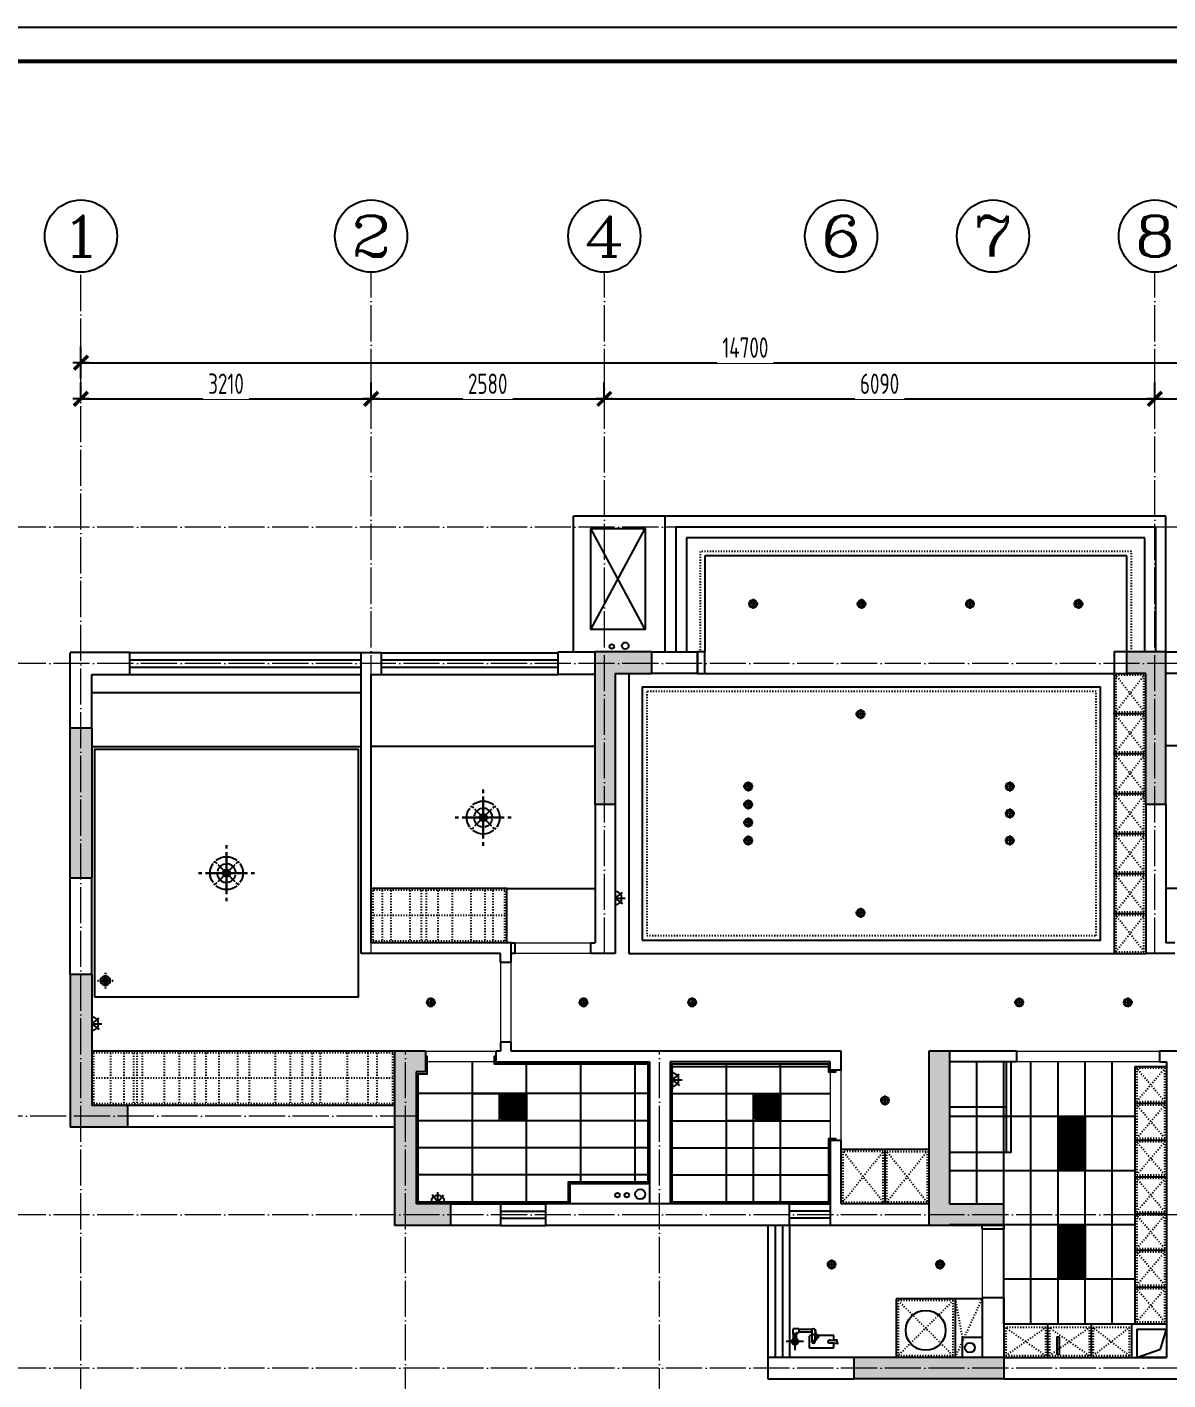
# Model space of a CAD drawing. Header units: inches. Extents: x 72 to 31856, y -22884 to -408.
# Drawn here: x 7071 to 19692, y -15382 to -408 of the extents above; entities that cross this region are included whole.
import ezdxf
from ezdxf.enums import TextEntityAlignment as Align

# ---------------------------------------------------------------- set-up
doc = ezdxf.new("R2010")
doc.units = ezdxf.units.IN
doc.header["$MEASUREMENT"] = 0
doc.linetypes.add('ACAD_ISO03W100', pattern=[30, 12, -18])
doc.linetypes.add('DOTE', pattern=[2.42, 2, -0.2, 0.02, -0.2])
for name, color, linetype in [('15开关布置图-YJ', 2, 'Continuous'), ('AXIS', 1, 'Continuous'), ('AXIS_TEXT', 7, 'Continuous'), ('A图框', 7, 'Continuous'), ('D-ARCHI', 250, 'Continuous'), ('EVH 立面填充', 8, 'Continuous'), ('IBS-003-建筑窗框', 3, 'Continuous'), ('IBS-182-原建筑非承重墙', 150, 'Continuous'), ('IBS-200-原建筑承重墙柱', 200, 'Continuous'), ('IBS-63-原建筑窗', 63, 'Continuous'), ('IDS-030-造型完成面(看线)', 30, 'Continuous'), ('IDS-040-固定高家具', 40, 'Continuous'), ('IFF-31-卫浴洁具', 31, 'Continuous'), ('IFF-51-活动家具', 51, 'Continuous'), ('IRC-2-天花灯具', 2, 'Continuous'), ('IRC-30-天花轮廓线', 30, 'Continuous'), ('外标注', 50, 'Continuous')]:
    doc.layers.add(name, color=color, linetype=linetype)
doc.layers.add('门', color=65, linetype='Continuous', lineweight=13)
doc.styles.add('_TCH_AXIS', font='COMPLEX', dxfattribs={"bigfont": 'GBCBIG'})
doc.styles.add('COMPLEX', font='COMPLEX')
doc.styles.add('HBA-DIMT', font='ARCHS.SHX', dxfattribs={"width": 0.8})
doc.dimstyles.new('HBA_40', dxfattribs={"dimscale": 50, "dimtxt": 2.5, "dimasz": 0.1, "dimexe": 2, "dimexo": 2.5, "dimgap": 0.6, "dimtad": 1, "dimdec": 0, "dimrnd": 5, "dimzin": 0, "dimtxsty": 'HBA-DIMT', "dimblk": 'HBA_DIMENSION_TICK', "dimblk1": 'HBA_DIMENSION_TICK', "dimblk2": 'HBA_DIMENSION_TICK', "dimcen": 0.125, "dimclrd": 44, "dimclre": 44, "dimclrt": 2, "dimadec": 0, "dimazin": 0, "dimtfac": 1, "dimtdec": 0, "dimtix": 1, "dimtmove": 1, "dimatfit": 3, "dimldrblk": 'HBA_Leader_Dot', "dimfxl": 0, "dimtvp": 1, "dimtfill": 1, "dimtolj": 1, "dimtzin": 0, "dimarcsym": 0})

# ---------------------------------------------------------------- blocks, each defined once
blk = doc.blocks.new('11')
at = {"layer": 'IBS-182-原建筑非承重墙'}
for p, q in [((140567, -1131), (140516, -1131)), ((140535, -1131), (140528, -1131)), ((140528, -1166), (140567, -1166)), ((140528, -1166), (140567, -1166)), ((140567, -1131), (140535, -1131)), ((140567, -1131), (140535, -1131)), ((140567, -1166), (140535, -1166)), ((140841, -1081), (140567, -1080)), ((140567, -1080), (140567, -1131)), ((140576, -1080), (140567, -1080)), ((140567, -1080), (140567, -1131)), ((140567, -1101), (140567, -1131)), ((140567, -1131), (140615, -1132)), ((140567, -1166), (140567, -1196)), ((140615, -1166), (140567, -1166)), ((140567, -1166), (140567, -1217)), ((140567, -1166), (140567, -1196)), ((140820, -1081), (140588, -1080)), ((140820, -1081), (140588, -1080)), ((140788, -1145), (140728, -1204)), ((140775, -1157), (140728, -1204)), ((140797, -1154), (140737, -1214)), ((140737, -1214), (140775, -1175)), ((140737, -1214), (140775, -1175)), ((140775, -1157), (140788, -1145)), ((140775, -1149), (140775, -1157)), ((140775, -1149), (140775, -1157)), ((140775, -1149), (140775, -1157)), ((140775, -1217), (140775, -1175)), ((140775, -1175), (140775, -1227)), ((140775, -1175), (140775, -1217)), ((140809, -1218), (140810, -1149)), ((140809, -1227), (140810, -1149)), ((140810, -1145), (140810, -1149)), ((140810, -1149), (140810, -1145)), ((140841, -1081), (140820, -1081)), ((140840, -1209), (140841, -1081)), ((140840, -1101), (140841, -1081)), ((140840, -1197), (140840, -1101)), ((140840, -1209), (140840, -1101)), ((140901, -1150), (141093, -1150)), ((140980, -1150), (140980, -1228)), ((140980, -1180), (140980, -1248)), ((140980, -1180), (140980, -1228)), ((140997, -1245), (140997, -1054)), ((141014, -1150), (141014, -1228)), ((141014, -1228), (141014, -1180)), ((141014, -1228), (141014, -1180)), ((140567, -1208), (140567, -1217)), ((140567, -1217), (140770, -1217)), ((140567, -1217), (140587, -1217)), ((140587, -1217), (140775, -1217)), ((140587, -1217), (140740, -1217)), ((140737, -1214), (140728, -1204)), ((140728, -1204), (140737, -1214)), ((140750, -1227), (140737, -1214)), ((140740, -1217), (140750, -1227)), ((140775, -1227), (140750, -1227)), ((140750, -1227), (140770, -1227)), ((140770, -1217), (140770, -1288)), ((140812, -1227), (140770, -1227)), ((140770, -1269), (140770, -1227)), ((140770, -1227), (140770, -1269)), ((140770, -1269), (140770, -1288)), ((140775, -1217), (140775, -1227)), ((140775, -1217), (140775, -1227)), ((140775, -1227), (140809, -1227)), ((140955, -1286), (140803, -1286)), ((140803, -1286), (140812, -1286)), ((140803, -1286), (140812, -1286)), ((140809, -1218), (140820, -1218)), ((140809, -1218), (140809, -1227)), ((140812, -1252), (140812, -1221)), ((140812, -1252), (140812, -1221)), ((140812, -1252), (140812, -1227)), ((140812, -1252), (140812, -1269)), ((140812, -1252), (140955, -1252)), ((140812, -1286), (140812, -1252)), ((140812, -1286), (140812, -1252)), ((140955, -1252), (140953, -1252)), ((140955, -1252), (140953, -1252)), ((140962, -1248), (140955, -1248)), ((140955, -1290), (140955, -1248)), ((140955, -1251), (140955, -1252)), ((140955, -1251), (140955, -1252)), ((140955, -1290), (140982, -1290)), ((140975, -1234), (140975, -1228)), ((140975, -1228), (140980, -1228)), ((140975, -1248), (140975, -1228)), ((140975, -1228), (141018, -1228)), ((140980, -1228), (140975, -1228)), ((140975, -1228), (140975, -1234)), ((140975, -1234), (140975, -1248)), ((140980, -1248), (140975, -1248)), ((140975, -1248), (140980, -1248)), ((140980, -1228), (141014, -1228)), ((140980, -1248), (140980, -1228)), ((140980, -1228), (141018, -1228)), ((140982, -1290), (141018, -1290)), ((141014, -1228), (141018, -1228)), ((141018, -1228), (141014, -1228)), ((141018, -1228), (141014, -1228)), ((141018, -1235), (141018, -1228)), ((141018, -1235), (141018, -1228)), ((141018, -1228), (141018, -1235)), ((141018, -1235), (141018, -1228)), ((141018, -1228), (141018, -1235)), ((141018, -1235), (141018, -1290))]:
    blk.add_line(p, q, dxfattribs=at)
blk.add_circle((140997, -1150), 34.9, dxfattribs=at)
for start, end in [(0, 180), (0, 180), (180, 240.5217), (180, 240.5217), (299.176, 0), (299.176, 0)]:
    blk.add_arc((140997, -1150), 34.9, start, end, dxfattribs=at)
for centre, major_axis, start_param, end_param in [((140553, -1149), (-17.5, -17.5), -1.141223, -0.024085), ((140540, -1140), (-6.72, -6.72), 4.378011, 6.612288), ((140531, -1157), (-6.72, -6.72), 1.236418, 3.470695), ((140588, -1101), (-14.5, 14.5), 5.495149, 7.065946), ((140587, -1196), (-14.5, 14.5), 0.78276, 2.353557), ((140615, -1149), (-12.1, -12.1), 0.78276, 3.924353), ((140793, -1149), (-12.1, 12.1), 3.924353, 7.065946), ((140793, -1149), (-4.6, -4.6), 1.568158, 4.709751), ((140820, -1101), (-14.5, -14.5), 2.353557, 3.924353), ((140820, -1197), (-14.5, -14.5), 0.78276, 2.353557), ((140997, -1150), (-12.1, 12.1), 4.709751, 10.992936), ((140791, -1269), (-15, 15), 0.78276, 2.986227), ((140791, -1269), (-15, 15), 2.986227, 3.924353), ((140962, -1234), (-9.66, 9.66), 2.353557, 3.924353)]:
    blk.add_ellipse(centre, major_axis=major_axis, ratio=1, start_param=start_param, end_param=end_param, dxfattribs=at)
at = {"layer": 'IBS-182-原建筑非承重墙', "extrusion": (0, 0, -1)}
for start_param, end_param in [(5.500425, 7.071221), (5.500425, 7.071221), (3.929629, 5.500425), (3.929629, 5.500425), (7.071221, 8.642018), (7.071221, 8.642018), (2.358832, 3.929629), (2.358832, 3.929629)]:
    blk.add_ellipse((140997, -1150), major_axis=(-12.1, 12.1), ratio=1, start_param=start_param, end_param=end_param, dxfattribs=at)
blk = doc.blocks.new('HBA_DIMENSION_TICK')
at = {"color": 0, "linetype": 'ByBlock'}
for p, q in [((-10, 0), (0, 0)), ((0, 0), (10, 0))]:
    blk.add_line(p, q, dxfattribs=at)
at = {"color": 50, "linetype": 'ByBlock'}
blk.add_solid([(-10, -7), (-7, -10), (7, 10), (10, 7)], dxfattribs=at)
blk = doc.blocks.new('*D571')
at = {"layer": 'Defpoints', "color": 0, "transparency": 16777216}
for p in [(10877, -4523), (7667, -4747), (10877, -4747)]:
    blk.add_point(p, dxfattribs=at)
at = {"layer": '外标注', "color": 44, "lineweight": -2, "transparency": 16777216}
for p, q in [((7667, -4523), (7667, -4343)), ((10877, -4523), (10877, -4343)), ((7676, -4523), (10868, -4523))]:
    blk.add_line(p, q, dxfattribs=at)
at = {"layer": '外标注', "color": 44, "lineweight": -2, "transparency": 16777216, "xscale": 9, "yscale": 9, "zscale": 9, "rotation": 180}
blk.add_blockref('HBA_DIMENSION_TICK', (7667, -4523), dxfattribs=at)
at = {"layer": '外标注', "color": 44, "lineweight": -2, "transparency": 16777216, "xscale": 9, "yscale": 9, "zscale": 9}
blk.add_blockref('HBA_DIMENSION_TICK', (10877, -4523), dxfattribs=at)
at = {"layer": '外标注', "color": 2, "transparency": 16777216, "insert": (9272, -4356), "char_height": 225, "attachment_point": 5, "style": 'HBA-DIMT', "bg_fill": 3, "box_fill_scale": 1.25, "bg_fill_color": 256, "bg_fill_true_color": 13158600, "bg_fill_transparency": 0}
blk.add_mtext('\\A1;3210', dxfattribs=at)
blk = doc.blocks.new('HBA_Leader_Dot')
at = {"color": 0, "linetype": 'ByBlock'}
blk.add_line((-5, 0), (-10, 0), dxfattribs=at)
at = {"color": 0, "linetype": 'ByBlock', "const_width": 5}
blk.add_lwpolyline([(-2.5, 0, 1), (2.5, 0, 1)], format="xyb", close=True, dxfattribs=at)
blk = doc.blocks.new('*D572')
at = {"layer": 'Defpoints', "color": 0, "transparency": 16777216}
for p in [(13457, -4523), (10877, -4747), (13457, -4747)]:
    blk.add_point(p, dxfattribs=at)
at = {"layer": '外标注', "color": 44, "lineweight": -2, "transparency": 16777216}
for p, q in [((10877, -4523), (10877, -4343)), ((13457, -4523), (13457, -4343)), ((10886, -4523), (13448, -4523))]:
    blk.add_line(p, q, dxfattribs=at)
at = {"layer": '外标注', "color": 44, "lineweight": -2, "transparency": 16777216, "xscale": 9, "yscale": 9, "zscale": 9, "rotation": 180}
blk.add_blockref('HBA_DIMENSION_TICK', (10877, -4523), dxfattribs=at)
at = {"layer": '外标注', "color": 44, "lineweight": -2, "transparency": 16777216, "xscale": 9, "yscale": 9, "zscale": 9}
blk.add_blockref('HBA_DIMENSION_TICK', (13457, -4523), dxfattribs=at)
at = {"layer": '外标注', "color": 2, "transparency": 16777216, "insert": (12167, -4356), "char_height": 225, "attachment_point": 5, "style": 'HBA-DIMT', "bg_fill": 3, "box_fill_scale": 1.25, "bg_fill_color": 256, "bg_fill_true_color": 13158600, "bg_fill_transparency": 0}
blk.add_mtext('\\A1;2580', dxfattribs=at)
blk = doc.blocks.new('*D573')
at = {"layer": 'Defpoints', "color": 0, "transparency": 16777216}
for p in [(19547, -4523), (13457, -4747), (19547, -4747)]:
    blk.add_point(p, dxfattribs=at)
at = {"layer": '外标注', "color": 44, "lineweight": -2, "transparency": 16777216}
for p, q in [((13457, -4523), (13457, -4343)), ((19547, -4523), (19547, -4343)), ((13466, -4523), (19538, -4523))]:
    blk.add_line(p, q, dxfattribs=at)
at = {"layer": '外标注', "color": 44, "lineweight": -2, "transparency": 16777216, "xscale": 9, "yscale": 9, "zscale": 9, "rotation": 180}
blk.add_blockref('HBA_DIMENSION_TICK', (13457, -4523), dxfattribs=at)
at = {"layer": '外标注', "color": 44, "lineweight": -2, "transparency": 16777216, "xscale": 9, "yscale": 9, "zscale": 9}
blk.add_blockref('HBA_DIMENSION_TICK', (19547, -4523), dxfattribs=at)
at = {"layer": '外标注', "color": 2, "transparency": 16777216, "insert": (16502, -4356), "char_height": 225, "attachment_point": 5, "style": 'HBA-DIMT', "bg_fill": 3, "box_fill_scale": 1.25, "bg_fill_color": 256, "bg_fill_true_color": 13158600, "bg_fill_transparency": 0}
blk.add_mtext('\\A1;6090', dxfattribs=at)
blk = doc.blocks.new('*D574')
at = {"layer": 'Defpoints', "color": 0, "transparency": 16777216}
for p in [(22367, -4523), (19547, -4747), (22367, -4747)]:
    blk.add_point(p, dxfattribs=at)
at = {"layer": '外标注', "color": 44, "lineweight": -2, "transparency": 16777216}
for p, q in [((19547, -4523), (19547, -4343)), ((22367, -4523), (22367, -4343)), ((19556, -4523), (22358, -4523))]:
    blk.add_line(p, q, dxfattribs=at)
at = {"layer": '外标注', "color": 44, "lineweight": -2, "transparency": 16777216, "xscale": 9, "yscale": 9, "zscale": 9, "rotation": 180}
blk.add_blockref('HBA_DIMENSION_TICK', (19547, -4523), dxfattribs=at)
at = {"layer": '外标注', "color": 44, "lineweight": -2, "transparency": 16777216, "xscale": 9, "yscale": 9, "zscale": 9}
blk.add_blockref('HBA_DIMENSION_TICK', (22367, -4523), dxfattribs=at)
at = {"layer": '外标注', "color": 2, "transparency": 16777216, "insert": (20957, -4356), "char_height": 225, "attachment_point": 5, "style": 'HBA-DIMT', "bg_fill": 3, "box_fill_scale": 1.25, "bg_fill_color": 256, "bg_fill_true_color": 13158600, "bg_fill_transparency": 0}
blk.add_mtext('\\A1;2820', dxfattribs=at)
blk = doc.blocks.new('*D575')
at = {"layer": 'Defpoints', "color": 0, "transparency": 16777216}
for p in [(22367, -4123), (7667, -4523), (22367, -4523)]:
    blk.add_point(p, dxfattribs=at)
at = {"layer": '外标注', "color": 44, "lineweight": -2, "transparency": 16777216}
for p, q in [((7667, -4298), (7667, -3943)), ((22367, -4298), (22367, -3943)), ((7676, -4123), (22358, -4123))]:
    blk.add_line(p, q, dxfattribs=at)
at = {"layer": '外标注', "color": 44, "lineweight": -2, "transparency": 16777216, "xscale": 9, "yscale": 9, "zscale": 9, "rotation": 180}
blk.add_blockref('HBA_DIMENSION_TICK', (7667, -4123), dxfattribs=at)
at = {"layer": '外标注', "color": 44, "lineweight": -2, "transparency": 16777216, "xscale": 9, "yscale": 9, "zscale": 9}
blk.add_blockref('HBA_DIMENSION_TICK', (22367, -4123), dxfattribs=at)
at = {"layer": '外标注', "color": 2, "transparency": 16777216, "insert": (15017, -3956), "char_height": 225, "attachment_point": 5, "style": 'HBA-DIMT', "bg_fill": 3, "box_fill_scale": 1.25, "bg_fill_color": 256, "bg_fill_true_color": 13158600, "bg_fill_transparency": 0}
blk.add_mtext('\\A1;14700', dxfattribs=at)
blk = doc.blocks.new('_AXISO')
blk.add_circle((0, 0), 0.5)
at = {"layer": 'AXIS_TEXT', "style": 'COMPLEX', "width": 1.041667}
blk.add_attdef('A', text='', height=0.56, dxfattribs=at).set_placement((-0.25, -0.28), (0.25, -0.28), align=Align.FIT)
blk = doc.blocks.new('gegeg')
at = {"layer": 'A图框'}
blk.add_lwpolyline([(162587, -39218), (162587, -60008), (133187, -60008), (133187, -39218)], close=True, dxfattribs=at)
at = {"layer": 'A图框', "const_width": 42}
blk.add_lwpolyline([(133537, -40125), (133537, -39568), (162237, -39568), (162237, -57908)], dxfattribs=at)
blk = doc.blocks.new('A$C2C253EB8')
at = {"layer": 'IRC-2-天花灯具', "color": 250}
for p, q in [((0, 55), (110, 55)), ((55, 0), (55, 110))]:
    blk.add_line(p, q, dxfattribs=at)
at = {"layer": 'IRC-2-天花灯具', "color": 2}
blk.add_ellipse((55, 55), major_axis=(44, 0), ratio=1, start_param=1.571461413961594, end_param=7.85464672114118, dxfattribs=at)
at = {"layer": 'IRC-2-天花灯具', "color": 251}
blk.add_ellipse((55, 55), major_axis=(33, 0), ratio=1, start_param=1.570667, end_param=7.853852, dxfattribs=at)
blk = doc.blocks.new('A$C677541E1')
at = {"linetype": 'Continuous'}
for p, q in [((611, 1221), (611, 1145)), ((611, 1145), (611, 1221)), ((611, 1069), (611, 689)), ((611, 689), (611, 1069)), ((0, 611), (76, 611)), ((76, 611), (0, 611)), ((153, 611), (532, 611)), ((532, 611), (153, 611)), ((368, 854), (398, 823)), ((398, 823), (368, 854)), ((428, 793), (580, 642)), ((580, 642), (428, 793)), ((642, 642), (793, 793)), ((793, 793), (642, 642)), ((689, 611), (1069, 611)), ((1069, 611), (689, 611)), ((823, 823), (854, 854)), ((854, 854), (823, 823)), ((1221, 611), (1145, 611)), ((1145, 611), (1221, 611)), ((368, 368), (398, 398)), ((398, 398), (368, 368)), ((428, 428), (580, 580)), ((580, 580), (428, 428)), ((611, 532), (611, 153)), ((611, 153), (611, 532)), ((642, 580), (793, 428)), ((793, 428), (642, 580)), ((823, 398), (854, 368)), ((854, 368), (823, 398)), ((611, 76), (611, 0)), ((611, 0), (611, 76))]:
    blk.add_line(p, q, dxfattribs=at)
at = {"linetype": 'Continuous', "extrusion": (0, 0, -1)}
for major_axis, start_param, end_param in [((-358, 0), 0.888621, 2.252972), ((-358, 1), -0.003333, 0.613772), ((358, 1), 2.52782, 3.144925), ((349, 78), 4.06277, 4.162216), ((349, 78), 4.06277, 4.162216), ((78.3, 0), 0.000513, 6.283698), ((78.3, 1), 3.385592, 4.494095), ((-78.3, 1), -1.352502, -0.243999), ((-39.1, 0.4), 3.131185, 9.41437), ((39.1, 0.4), 3.382419, 4.490922), ((-39.1, 0.4), -1.349329, -0.240826), ((-39.1, 0.4), 1.792263, 2.900766), ((39.1, 0.4), 0.240826, 1.349329), ((-78.3, 1), 1.78909, 2.897593), ((78.3, 1), 0.243999, 1.352502), ((-349, 78), 2.120969, 2.220415), ((-349, 78), 2.120969, 2.220415), ((358, 1), -0.613772, 0.003333), ((-358, 1), 3.13826, 3.755365), ((-349, 78), -1.020623, -0.921177), ((-349, 78), -1.020623, -0.921177), ((-358, 0), 4.030214, 5.394564), ((349, 78), 0.921177, 1.020623), ((349, 78), 0.921177, 1.020623)]:
    blk.add_ellipse((611, 611), major_axis=major_axis, ratio=1, start_param=start_param, end_param=end_param, dxfattribs=at)
at = {"linetype": 'Continuous'}
for major_axis, start_param, end_param in [((-171, 105), 0.467757, 0.567203), ((-171, 105), 0.467757, 0.567203), ((-143, 142), 0.886906, 2.251257), ((-144, 140), -0.014456, 0.602649), ((-141, 143), -0.608759, 0.008346), ((-32.1, 30.1), 3.109878, 9.393063), ((-32.1, 30.1), 0.2, 1.308503), ((-14.8, 16.2), 3.186593, 9.469778), ((-31, 31.2), -1.336602, -0.228099), ((-15.1, 16), 0.25847, 1.366973), ((-146, 139), -0.825662, -0.726216), ((-146, 139), -0.825662, -0.726216), ((-16.1, 15), -1.374959, -0.266456), ((-16.1, 15), 1.766633, 2.875136), ((-15.1, 16), 3.400063, 4.508566), ((-143, 142), 4.028499, 5.392849), ((-32.1, 30.1), 3.341592, 4.450095), ((-171, 105), 3.609349, 3.708795), ((-171, 105), 3.609349, 3.708795), ((-31, 31.2), 1.804991, 2.913494), ((-146, 139), 2.315931, 2.415377), ((-146, 139), 2.315931, 2.415377), ((-141, 143), 2.532833, 3.149938), ((-144, 140), 3.127137, 3.744242)]:
    blk.add_ellipse((611, 611), major_axis=major_axis, ratio=1, start_param=start_param, end_param=end_param, dxfattribs=at)
blk = doc.blocks.new('fhty')
at = {"layer": 'IRC-2-天花灯具'}
for p, q in [((717910, -196860), (717910, -197065)), ((717910, -196962), (717990, -196900)), ((717910, -196962), (718019, -196962)), ((717910, -196962), (717990, -197025))]:
    blk.add_line(p, q, dxfattribs=at)
blk.add_arc((717910, -196962), 74.3, 270, 90, dxfattribs=at)

msp = doc.modelspace()

# ---------------------------------------------------------------- hatches: boundary and pattern name
at = {"layer": 'EVH 立面填充'}
h = msp.add_hatch(color=256, dxfattribs=at)
h.dxf.hatch_style = 1
h.paths.add_polyline_path([(13577.3, -7562.8), (13977.3, -7562.8), (13977.3, -7322.8), (13357.3, -7322.8), (13357.3, -9012.8), (13577.3, -9012.8)])
h = msp.add_hatch(color=256, dxfattribs=at)
h.dxf.hatch_style = 1
h.paths.add_polyline_path([(19447.3, -7562.8), (19447.3, -9012.8), (19667.3, -9012.8), (19667.3, -7322.8), (19237.3, -7322.8), (19237.3, -7562.8)])
h = msp.add_hatch(color=256, dxfattribs=at)
h.dxf.hatch_style = 1
h.paths.add_polyline_path([(7547.3, -9822.8), (7787.3, -9822.8), (7787.3, -8162.8), (7547.3, -8162.8)])
h = msp.add_hatch(color=256, dxfattribs=at)
h.dxf.hatch_style = 1
h.paths.add_polyline_path([(7787.3, -12342.8), (7787.3, -10892.8), (7547.3, -10892.8), (7547.3, -12582.8), (8187.3, -12582.8), (8187.3, -12342.8)])
h = msp.add_hatch(color=256, dxfattribs=at)
h.dxf.hatch_style = 1
h.paths.add_polyline_path([(11137, -13672.8), (11757, -13672.8), (11757, -13432.8), (11377, -13432.8), (11377, -11972.8), (11477, -11972.8), (11477, -11742.8), (11137, -11742.8)])
h = msp.add_hatch(color=256, dxfattribs=at)
h.dxf.hatch_style = 1
h.paths.add_polyline_path([(17877, -13672.8), (17877, -13432.8), (17277, -13432.8), (17277, -11742.8), (17047, -11742.8), (17047, -13672.8)])
h = msp.add_hatch(color=256, dxfattribs=at)
h.dxf.hatch_style = 1
h.paths.add_polyline_path([(16217, -15132), (16217, -15370.3), (17877, -15370.3), (17877, -15132)])
at = {"layer": 'IRC-2-天花灯具'}
h = msp.add_hatch(dxfattribs=at)
h.set_pattern_fill('ANSI31', color=256, scale=80)
h.set_pattern_definition([(45, (-81471.615, 3554.001), (-7.0710678, 7.0710678), [])])
h.paths.add_polyline_path([(12317, -12492.8), (12577, -12492.8), (12577, -12232.8), (12317, -12232.8)])
h = msp.add_hatch(dxfattribs=at)
h.set_pattern_fill('ANSI31', color=256, scale=80)
h.set_pattern_definition([(45, (-78661.615, 3554.001), (-7.0710678, 7.0710678), [])])
h.paths.add_polyline_path([(15127, -12492.8), (15387, -12492.8), (15387, -12232.8), (15127, -12232.8)])
h = msp.add_hatch(dxfattribs=at)
h.set_pattern_fill('ANSI31', color=256, scale=80)
h.set_pattern_definition([(45, (-91251.334, 291991.724), (-7.0710678, 7.0710678), [])])
h.paths.add_polyline_path([(18476.8, -13062.8), (18776.8, -13062.8), (18776.8, -12462.8), (18476.8, -12462.8)])
h = msp.add_hatch(dxfattribs=at)
h.set_pattern_fill('ANSI31', color=256, scale=80)
h.set_pattern_definition([(45, (-91251.334, 290791.724), (-7.0710678, 7.0710678), [])])
h.paths.add_polyline_path([(18476.8, -14262.8), (18776.8, -14262.8), (18776.8, -13662.8), (18476.8, -13662.8)])

# ---------------------------------------------------------------- linework, layer by layer
for p in [(19097.3, -8005.6), (19097.3, -8448.5), (19097.3, -8891.4), (19097.3, -9334.2), (19097.3, -9777.1), (19097.3, -10219.9)]:
    msp.add_point(p)
at = {"layer": 'D-ARCHI', "color": 251, "linetype": 'DOTE', "lineweight": 5, "ltscale": 200}
for p, q in [((25187.3, -5942.5), (4860.1, -5942.5)), ((25187.3, -7452.8), (4847.3, -7452.8)), ((11257, -18071.1), (11257, -11742.8)), ((14067, -18071.1), (14067, -11742.8)), ((11377, -12462.8), (4860.1, -12462.8)), ((25187.3, -13552.8), (4860.1, -13552.8)), ((25187.3, -15251.1), (4860.1, -15251.1))]:
    msp.add_line(p, q, dxfattribs=at)
at = {"layer": 'IBS-003-建筑窗框', "color": 251, "ltscale": 10}
for p, q in [((19667.3, -5822.5), (14127.3, -5822.5)), ((14127.3, -5822.5), (14127.3, -7322.8)), ((19667.3, -7322.8), (19667.3, -5822.5)), ((19437.3, -6062.5), (14367.3, -6062.5)), ((14367.3, -6062.5), (14367.3, -7322.8)), ((19437.3, -7322.8), (19437.3, -6062.5)), ((19237.3, -6262.5), (14567.3, -6262.5)), ((14567.3, -6262.5), (14567.3, -7322.8)), ((19237.3, -7322.8), (19237.3, -6262.5)), ((8207.3, -7331.8), (10767.3, -7331.8)), ((10987.3, -7332.8), (12947.3, -7332.8)), ((8207.3, -7572.8), (10767.3, -7572.8)), ((10987.3, -7572.8), (12947.3, -7572.8)), ((12307, -13432.8), (12807, -13432.8)), ((15507, -13432.8), (15957, -13432.8)), ((12307, -13672.8), (12807, -13672.8)), ((15267, -13672.8), (15267, -15132.8)), ((15957, -13672.8), (15507, -13672.8)), ((15507, -13672.8), (15507, -15132.8))]:
    msp.add_line(p, q, dxfattribs=at)
at = {"layer": 'IBS-182-原建筑非承重墙'}
for p, q in [((13117.3, -7322.8), (13117.3, -5822.5)), ((14127.3, -5822.5), (13117.3, -5822.5)), ((13309.4, -7076.4), (13907.5, -5957.7)), ((13907.5, -7076.4), (13309.4, -5957.7)), ((8207.3, -7331.8), (7547.3, -7331.8)), ((7547.3, -8162.8), (7547.3, -7332.8)), ((8207.3, -7572.8), (8207.3, -7331.8)), ((10767.3, -7331.8), (10987.3, -7331.8)), ((10767.3, -10662.8), (10767.3, -7332.8)), ((10987.3, -7331.8), (10987.3, -7572.8)), ((12947.3, -7572.8), (12947.3, -7322.8)), ((12947.3, -7322.8), (13357.3, -7322.8)), ((13977.3, -7322.8), (14487.3, -7322.8)), ((14487.3, -7562.8), (14487.3, -7322.8)), ((19667.3, -7322.8), (20017.3, -7322.8)), ((7787.3, -8162.8), (7787.3, -7572.8)), ((7787.3, -7572.8), (8207.3, -7572.8)), ((10877.3, -10542.8), (10877.3, -7572.8)), ((10877.3, -7572.8), (10987.3, -7572.8)), ((13357.3, -7572.8), (12947.3, -7572.8)), ((14487.3, -7562.8), (13977.3, -7562.8)), ((20017.3, -7562.8), (19667.3, -7562.8)), ((7787.3, -8372.8), (10767.3, -8372.8)), ((13357.3, -8372.8), (10877.3, -8372.8)), ((13357.3, -9012.8), (13357.3, -10542.8)), ((13577.3, -9012.8), (13577.3, -10662.8)), ((19447.3, -9012.8), (19447.3, -10662.8)), ((19667.3, -9012.8), (19667.3, -10542.8)), ((7547.3, -10892.8), (7547.3, -9822.8)), ((7787.3, -10892.8), (7787.3, -9822.8)), ((12427.3, -10542.8), (10877.3, -10542.8)), ((12427.3, -10762.8), (12427.3, -10542.8)), ((13307.3, -10662.8), (13307.3, -10542.8)), ((13307.3, -10542.8), (13357.3, -10542.8)), ((19767.3, -10542.8), (19667.3, -10542.8)), ((12307.3, -10662.8), (10767.3, -10662.8)), ((12307.3, -10762.8), (12307.3, -10662.8)), ((12427.3, -10762.8), (12307.3, -10762.8)), ((13577.3, -10662.8), (13307.3, -10662.8)), ((19767.3, -10662.8), (19447.3, -10662.8)), ((12427, -11642.8), (12307, -11642.8)), ((12307, -11642.8), (12307, -11742.8)), ((12427, -11742.8), (12427, -11642.8)), ((12307, -11742.8), (12257, -11742.8)), ((12257, -11742.8), (12257, -11862.8)), ((16077, -11742.8), (12427, -11742.8)), ((16077, -11952.8), (16077, -11742.8)), ((18017, -11742.8), (17277, -11742.8)), ((18017, -11742.8), (18017, -11862.8)), ((19917, -11742.8), (19597, -11742.8)), ((19597, -11742.8), (19597, -11862.8)), ((12257, -11862.8), (13957, -11862.8)), ((13957, -11862.8), (13957, -13432.8)), ((15957, -11862.8), (14187, -11862.8)), ((14187, -11862.8), (14187, -13432.8)), ((15957, -11952.8), (15957, -11862.8)), ((16077, -11952.8), (15957, -11952.8)), ((18017, -11862.8), (17277, -11862.8)), ((19597, -11862.8), (19677, -11862.8)), ((19677, -11862.8), (19677, -15132.8)), ((11137, -12342.8), (8187.3, -12342.8)), ((11137, -12582.8), (8187.3, -12582.8)), ((16077, -12732.8), (15957, -12732.8)), ((15957, -12732.8), (15957, -13672.8)), ((16077, -13432.8), (16077, -12732.8)), ((13077, -13212.8), (13077, -13432.8)), ((13957, -13212.8), (13077, -13212.8)), ((11757, -13432.8), (12307, -13432.8)), ((12307, -13432.8), (12307, -13672.8)), ((14187, -13432.8), (12807, -13432.8)), ((12807, -13432.8), (12807, -13672.8)), ((15507, -13432.8), (14187, -13432.8)), ((15507, -13672.8), (15507, -13432.8)), ((17047, -13432.8), (16077, -13432.8)), ((12307, -13672.8), (11757, -13672.8)), ((15267, -13672.8), (12807, -13672.8)), ((15507, -13672.8), (15267, -13672.8)), ((17047, -13672.8), (15957, -13672.8)), ((17637, -13712.8), (17637, -13672.8)), ((17877, -13712.8), (17637, -13712.8)), ((17877, -13672.8), (17877, -13712.8)), ((17877, -14472.8), (17637, -14472.8)), ((17637, -14472.8), (17637, -15132.8)), ((17877, -14472.8), (17877, -15132.8)), ((19288.8, -14759.8), (19288.8, -15132.8)), ((19288.8, -14759.8), (19677, -14759.8)), ((19348.8, -14819.8), (19348.8, -15132.8)), ((19348.8, -14819.8), (19677, -14819.8)), ((19610.5, -15040.2), (19677, -14819.8)), ((17417, -14912.8), (17417, -15132.8)), ((17637, -14912.8), (17417, -14912.8)), ((19348.8, -15132.8), (19610.5, -15040.2)), ((16217, -15132.8), (15267, -15132.8)), ((15267, -15132.8), (15267, -15371.1)), ((17877, -15132.8), (19677, -15132.8)), ((19677, -15132.8), (19348.8, -15132.8)), ((15267, -15371.1), (16217, -15371.1)), ((17877, -15371.1), (19917, -15371.1))]:
    msp.add_line(p, q, dxfattribs=at)
for points in [[(13309.4, -5957.7), (13907.5, -5957.7), (13907.5, -7076.4), (13309.4, -7076.4)], [(14487.3, -7562.8), (14567.3, -7562.8), (14567.3, -7322.8), (14487.3, -7322.8)], [(19097.3, -7562.8), (19237.3, -7562.8), (19237.3, -7322.8), (19097.3, -7322.8)], [(12427.3, -10542.8), (12467.3, -10542.8), (12467.3, -10662.8), (12427.3, -10662.8)]]:
    msp.add_lwpolyline(points, close=True, dxfattribs=at)
for centre, radius in [((13539.6, -7264.9), 25), ((13688.5, -7256.3), 37.5), ((13602.7, -13337.6), 25), ((13706.1, -13337.6), 25), ((13854.2, -13326.2), 55), ((17501.1, -15024.4), 55)]:
    msp.add_circle(centre, radius, dxfattribs=at)
at = {"layer": 'IBS-200-原建筑承重墙柱', "ltscale": 0.02}
for p, q in [((13357.3, -9012.8), (13357.3, -7322.8)), ((13977.3, -7322.8), (13357.3, -7322.8)), ((13977.3, -7322.8), (13977.3, -7562.8)), ((19237.3, -7562.8), (19237.3, -7322.8)), ((19667.3, -7322.8), (19237.3, -7322.8)), ((19667.3, -9012.8), (19667.3, -7322.8)), ((13577.3, -7562.8), (13577.3, -9012.8)), ((13577.3, -7562.8), (13977.3, -7562.8)), ((19447.3, -7562.8), (19237.3, -7562.8)), ((19447.3, -9012.8), (19447.3, -7562.8)), ((7547.3, -8162.8), (7787.3, -8162.8)), ((7547.3, -9822.8), (7547.3, -8162.8)), ((7787.3, -8162.8), (7787.3, -9822.8)), ((13577.3, -9012.8), (13357.3, -9012.8)), ((19667.3, -9012.8), (19447.3, -9012.8)), ((7547.3, -9822.8), (7787.3, -9822.8)), ((7787.3, -10892.8), (7547.3, -10892.8)), ((7547.3, -10892.8), (7547.3, -12582.8)), ((7787.3, -10892.8), (7787.3, -12342.8)), ((11477, -11742.8), (11137, -11742.8)), ((11137, -11742.8), (11137, -13672.8)), ((11477, -11742.8), (11477, -11972.8)), ((17047, -11742.8), (17047, -13672.8)), ((17277, -11742.8), (17047, -11742.8)), ((17277, -11742.8), (17277, -13432.8)), ((11477, -11972.8), (11377, -11972.8)), ((11377, -11972.8), (11377, -13432.8)), ((8187.3, -12342.8), (7787.3, -12342.8)), ((8187.3, -12582.8), (8187.3, -12342.8)), ((8187.3, -12582.8), (7547.3, -12582.8)), ((11757, -13432.8), (11377, -13432.8)), ((11757, -13432.8), (11757, -13672.8)), ((17277, -13432.8), (17877, -13432.8)), ((17877, -13672.8), (17877, -13432.8)), ((11757, -13672.8), (11137, -13672.8)), ((17877, -13672.8), (17047, -13672.8)), ((17877, -15132.8), (16217, -15132.8)), ((16217, -15132.8), (16217, -15371.1)), ((17877, -15132.8), (17877, -15371.1)), ((17877, -15371.1), (16217, -15371.1))]:
    msp.add_line(p, q, dxfattribs=at)
at = {"layer": 'IBS-63-原建筑窗'}
for p, q in [((19557.3, -5942.5), (14247.3, -5942.5)), ((14247.3, -5942.5), (14247.3, -7322.8)), ((19557.3, -7322.8), (19557.3, -5942.5)), ((8207.3, -7411.8), (10767.3, -7411.8)), ((10987.3, -7412.8), (12947.3, -7412.8)), ((8207.3, -7492.8), (10767.3, -7492.8)), ((10987.3, -7492.8), (12947.3, -7492.8)), ((12307, -13512.8), (12807, -13512.8)), ((12307, -13592.8), (12807, -13592.8)), ((15957, -13512.8), (15507, -13512.8)), ((15957, -13592.8), (15507, -13592.8)), ((15347, -13672.8), (15347, -15132.8)), ((15427, -13672.8), (15427, -15132.8))]:
    msp.add_line(p, q, dxfattribs=at)
at = {"layer": 'IDS-030-造型完成面(看线)'}
for points in [[(12257, -11802.8), (12237, -11802.8), (12237, -11882.8), (13937, -11882.8), (13937, -13192.8), (13057, -13192.8), (13057, -13412.8), (11397, -13412.8), (11397, -11992.8), (11497, -11992.8), (11497, -11802.8), (11477, -11802.8)], [(16017, -12732.8), (16017, -12712.8), (15937, -12712.8), (15937, -13412.8), (14207, -13412.8), (14207, -11882.8), (15937, -11882.8), (15937, -11972.8), (16017, -11972.8), (16017, -11952.8)]]:
    msp.add_lwpolyline(points, dxfattribs=at)
at = {"layer": 'IDS-040-固定高家具'}
for p, q in [((19097.3, -7562.8), (19097.3, -10662.8)), ((19097.3, -7562.8), (19447.3, -7562.8)), ((19097.3, -8005.6), (19447.3, -8005.6)), ((19097.3, -8448.5), (19447.3, -8448.5)), ((19097.3, -8891.4), (19447.3, -8891.4)), ((19097.3, -9334.2), (19447.3, -9334.2)), ((19097.3, -9777.1), (19447.3, -9777.1)), ((12377.3, -9942.8), (10877.3, -9942.8)), ((12377.3, -10542.8), (12377.3, -9942.8)), ((19097.3, -10219.9), (19447.3, -10219.9)), ((19097.3, -10662.8), (19447.3, -10662.8)), ((11137, -11742.8), (7787.3, -11742.8)), ((19327, -11912.8), (19327, -14759.8)), ((19327, -11912.8), (19677, -11912.8)), ((19327, -12319.5), (19677, -12319.5)), ((19327, -12726.2), (19677, -12726.2)), ((17047, -12832.8), (16077, -12832.8)), ((16562, -12832.8), (16562, -13432.8)), ((19327, -13132.9), (19677, -13132.9)), ((19327, -13539.6), (19677, -13539.6)), ((19327, -13946.4), (19677, -13946.4)), ((19327, -14353.1), (19677, -14353.1)), ((17637, -14482.8), (16687, -14482.8)), ((16687, -14482.8), (16687, -15132.8)), ((17337, -14482.8), (17337, -15132.8)), ((17877, -14759.8), (19288.8, -14759.8)), ((18360.4, -14759.8), (18360.4, -15132.8)), ((18843.7, -14759.8), (18843.7, -15132.8))]:
    msp.add_line(p, q, dxfattribs=at)
at = {"layer": 'IDS-040-固定高家具', "linetype": 'ACAD_ISO03W100'}
for p, q in [((19117.3, -7985.6), (19427.3, -7582.8)), ((19427.3, -7985.6), (19117.3, -7582.8)), ((19117.3, -8428.5), (19427.3, -8025.6)), ((19427.3, -8428.5), (19117.3, -8025.6)), ((19117.3, -8871.4), (19427.3, -8468.5)), ((19427.3, -8871.4), (19117.3, -8468.5)), ((19117.3, -9314.2), (19427.3, -8911.4)), ((19427.3, -9314.2), (19117.3, -8911.4)), ((19117.3, -9757.1), (19427.3, -9354.2)), ((19427.3, -9757.1), (19117.3, -9354.2)), ((19117.3, -10199.9), (19427.3, -9797.1)), ((19427.3, -10199.9), (19117.3, -9797.1)), ((11000.8, -9962.8), (11000.8, -10522.8)), ((11095.8, -9962.8), (11095.8, -10522.8)), ((11306, -9962.8), (11306, -10522.8)), ((11429.9, -9962.8), (11429.9, -10522.8)), ((11487.5, -9962.8), (11487.5, -10522.8)), ((11614.2, -9962.8), (11614.2, -10522.8)), ((11775.5, -9962.8), (11775.5, -10522.8)), ((11979.9, -9962.8), (11979.9, -10522.8)), ((12135.5, -9962.8), (12135.5, -10522.8)), ((12224.7, -9962.8), (12224.7, -10522.8)), ((12357.3, -10242.8), (10897.3, -10242.8)), ((19117.3, -10642.8), (19427.3, -10239.9)), ((19427.3, -10642.8), (19117.3, -10239.9)), ((7994.4, -11762.8), (7994.4, -12322.8)), ((8143.2, -11762.8), (8143.2, -12322.8)), ((8247.3, -11762.8), (8247.3, -12322.8)), ((8284.5, -11762.8), (8284.5, -12322.8)), ((8344, -11762.8), (8344, -12322.8)), ((8589.4, -11762.8), (8589.4, -12322.8)), ((8753, -11762.8), (8753, -12322.8)), ((8924, -11762.8), (8924, -12322.8)), ((9050.4, -11762.8), (9050.4, -12322.8)), ((9191.7, -11762.8), (9191.7, -12322.8)), ((9400, -11762.8), (9400, -12322.8)), ((9526.4, -11762.8), (9526.4, -12322.8)), ((9816.4, -11762.8), (9816.4, -12322.8)), ((9980, -11762.8), (9980, -12322.8)), ((10113.9, -11762.8), (10113.9, -12322.8)), ((10225.4, -11762.8), (10225.4, -12322.8)), ((10314.7, -11762.8), (10314.7, -12322.8)), ((10612.1, -11762.8), (10612.1, -12322.8)), ((10842.7, -11762.8), (10842.7, -12322.8)), ((10939.3, -11762.8), (10939.3, -12322.8)), ((19347, -12299.5), (19657, -11932.8)), ((19657, -12299.5), (19347, -11932.8)), ((11117, -12042.8), (7807.3, -12042.8)), ((19347, -12706.2), (19657, -12339.5)), ((19657, -12706.2), (19347, -12339.5)), ((16097, -13412.8), (16542, -12852.8)), ((16542, -13412.8), (16097, -12852.8)), ((17027, -13412.8), (16582, -12852.8)), ((16582, -13412.8), (17027, -12852.8)), ((19347, -13112.9), (19657, -12746.2)), ((19657, -13112.9), (19347, -12746.2)), ((19347, -13519.6), (19657, -13152.9)), ((19657, -13519.6), (19347, -13152.9)), ((19347, -13926.4), (19657, -13559.6)), ((19657, -13926.4), (19347, -13559.6)), ((19347, -14333.1), (19657, -13966.4)), ((19657, -14333.1), (19347, -13966.4)), ((19347, -14739.8), (19657, -14373.1)), ((19657, -14739.8), (19347, -14373.1)), ((17317, -14502.8), (16707, -15112.8)), ((16707, -14502.8), (17317, -15112.8)), ((17337, -14482.8), (17417, -14912.8)), ((17338.8, -15132.8), (17637, -14482.8)), ((17897, -15112.8), (18340.4, -14802.8)), ((18340.4, -15112.8), (17897, -14802.8)), ((18380.4, -15112.8), (18823.7, -14802.8)), ((18823.7, -15112.8), (18380.4, -14802.8)), ((18863.7, -15112.8), (19267.4, -14802.8)), ((19267.4, -15112.8), (18863.7, -14802.8))]:
    msp.add_line(p, q, dxfattribs=at)
for points in [[(19117.3, -7985.6), (19427.3, -7985.6), (19427.3, -7582.8), (19117.3, -7582.8)], [(19117.3, -8428.5), (19427.3, -8428.5), (19427.3, -8025.6), (19117.3, -8025.6)], [(19117.3, -8871.4), (19427.3, -8871.4), (19427.3, -8468.5), (19117.3, -8468.5)], [(19117.3, -9314.2), (19427.3, -9314.2), (19427.3, -8911.4), (19117.3, -8911.4)], [(19117.3, -9757.1), (19427.3, -9757.1), (19427.3, -9354.2), (19117.3, -9354.2)], [(19117.3, -10199.9), (19427.3, -10199.9), (19427.3, -9797.1), (19117.3, -9797.1)], [(10897.3, -10522.8), (12357.3, -10522.8), (12357.3, -9962.8), (10897.3, -9962.8)], [(19117.3, -10642.8), (19427.3, -10642.8), (19427.3, -10239.9), (19117.3, -10239.9)], [(7807.3, -12322.8), (11117, -12322.8), (11117, -11762.8), (7807.3, -11762.8)], [(19347, -12299.5), (19657, -12299.5), (19657, -11932.8), (19347, -11932.8)], [(19347, -12706.2), (19657, -12706.2), (19657, -12339.5), (19347, -12339.5)], [(16097, -13412.8), (16542, -13412.8), (16542, -12852.8), (16097, -12852.8)], [(17027, -13412.8), (16582, -13412.8), (16582, -12852.8), (17027, -12852.8)], [(19347, -13112.9), (19657, -13112.9), (19657, -12746.2), (19347, -12746.2)], [(19347, -13519.6), (19657, -13519.6), (19657, -13152.9), (19347, -13152.9)], [(19347, -13926.4), (19657, -13926.4), (19657, -13559.6), (19347, -13559.6)], [(19347, -14333.1), (19657, -14333.1), (19657, -13966.4), (19347, -13966.4)], [(19347, -14739.8), (19657, -14739.8), (19657, -14373.1), (19347, -14373.1)], [(16707, -15112.8), (17317, -15112.8), (17317, -14502.8), (16707, -14502.8)], [(17897, -15112.8), (18340.4, -15112.8), (18340.4, -14802.8), (17897, -14802.8)], [(18380.4, -15112.8), (18823.7, -15112.8), (18823.7, -14802.8), (18380.4, -14802.8)], [(18863.7, -15112.8), (19267.4, -15112.8), (19267.4, -14802.8), (18863.7, -14802.8)]]:
    msp.add_lwpolyline(points, close=True, dxfattribs=at)
at = {"layer": 'IDS-040-固定高家具'}
msp.add_circle((17012, -14832.8), 220.9, dxfattribs=at)
at = {"layer": 'IFF-31-卫浴洁具', "ltscale": 0.02}
msp.add_lwpolyline([(18491.3, -14907.8), (18462.8, -14907.8), (18462.8, -15097.8), (18491.3, -15097.8)], close=True, dxfattribs=at)
at = {"layer": 'IFF-51-活动家具'}
for p, q in [((17907, -12862.8), (17907, -11862.8)), ((17957, -12862.8), (17957, -11862.8)), ((17907, -12362.8), (17277, -12362.8)), ((17957, -12862.8), (17277, -12862.8)), ((17877, -13432.8), (17877, -12862.8))]:
    msp.add_line(p, q, dxfattribs=at)
at = {"layer": 'IRC-2-天花灯具', "linetype": 'ACAD_ISO03W100'}
for p, q in [((14517.3, -6212.5), (14517.3, -7322.8)), ((19287.3, -6212.5), (14517.3, -6212.5)), ((19287.3, -7322.8), (19287.3, -6212.5))]:
    msp.add_line(p, q, dxfattribs=at)
at = {"layer": 'IRC-2-天花灯具'}
for p, q in [((12297, -12512.8), (12297, -12212.8)), ((15107, -12512.8), (15107, -12212.8))]:
    msp.add_line(p, q, dxfattribs=at)
at = {"layer": 'IRC-2-天花灯具', "linetype": 'ACAD_ISO03W100'}
msp.add_lwpolyline([(13927.3, -10462.8), (18897.3, -10462.8), (18897.3, -7762.8), (13927.3, -7762.8)], close=True, dxfattribs=at)
at = {"layer": 'IRC-2-天花灯具'}
for points in [[(12597, -12212.8), (12597, -12512.8), (11997, -12512.8), (11997, -12212.8)], [(12317, -12492.8), (12577, -12492.8), (12577, -12232.8), (12317, -12232.8)], [(15407, -12212.8), (15407, -12512.8), (14807, -12512.8), (14807, -12212.8)], [(15127, -12492.8), (15387, -12492.8), (15387, -12232.8), (15127, -12232.8)], [(18476.8, -12462.8), (18776.8, -12462.8), (18776.8, -13062.8), (18476.8, -13062.8)], [(18476.8, -13662.8), (18776.8, -13662.8), (18776.8, -14262.8), (18476.8, -14262.8)]]:
    msp.add_lwpolyline(points, close=True, dxfattribs=at)
at = {"layer": 'IRC-30-天花轮廓线'}
for p, q in [((13727.3, -7562.8), (13727.3, -10662.8)), ((14487.3, -7562.8), (19097.3, -7562.8)), ((7787.3, -7772.8), (10767.3, -7772.8)), ((22247.3, -8362.8), (19667.3, -8362.8)), ((12377.3, -9942.8), (13357.3, -9942.8)), ((22247.3, -9942.8), (19667.3, -9942.8)), ((13727.3, -10662.8), (19097.3, -10662.8)), ((11997, -13412.8), (11997, -11862.8)), ((12597, -13412.8), (12597, -11882.8)), ((13197, -13192.8), (13197, -11882.8)), ((13797, -13192.8), (13797, -11882.8)), ((14207, -11912.8), (15937, -11912.8)), ((14807, -13412.8), (14807, -11882.8)), ((15407, -12212.8), (15407, -11882.8)), ((17576.8, -13432.8), (17576.8, -11862.8)), ((17876.8, -14759.8), (17876.8, -11862.8)), ((18176.8, -14759.8), (18176.8, -11862.8)), ((18476.8, -14759.8), (18476.8, -11862.8)), ((18776.8, -14759.8), (18776.8, -11862.8)), ((19076.8, -14759.8), (19076.8, -11862.8)), ((13937, -12212.8), (11397, -12212.8)), ((14207, -12212.8), (15957, -12212.8)), ((13937, -12512.8), (11397, -12512.8)), ((14207, -12512.8), (15957, -12512.8)), ((15107, -13412.8), (15107, -12492.8)), ((15407, -13412.8), (15407, -12492.8)), ((17276.8, -12462.8), (19326.8, -12462.8)), ((13937, -12812.8), (11397, -12812.8)), ((14207, -12812.8), (15937, -12812.8)), ((13937, -13112.8), (11397, -13112.8)), ((14207, -13112.8), (15937, -13112.8)), ((17276.8, -13062.8), (19326.8, -13062.8)), ((17276.8, -13662.8), (19326.8, -13662.8)), ((17876.8, -14262.8), (19326.8, -14262.8))]:
    msp.add_line(p, q, dxfattribs=at)
for points in [[(13877.3, -10512.8), (18947.3, -10512.8), (18947.3, -7712.8), (13877.3, -7712.8)], [(7817.3, -11142.8), (10737.3, -11142.8), (10737.3, -8402.8), (7817.3, -8402.8)]]:
    msp.add_lwpolyline(points, close=True, dxfattribs=at)
at = {"layer": '门', "color": 8, "lineweight": 5}
msp.add_line((17877, -14472.8), (17637, -14472.8), dxfattribs=at)
for points in [[(12467.3, -10542.8), (13307.3, -10542.8), (13307.3, -10662.8), (12467.3, -10662.8)], [(12307, -11642.8), (12427.3, -11642.8), (12427.3, -10762.8), (12307, -10762.8)], [(12257, -11862.8), (11477, -11862.8), (11477, -11742.8), (12257, -11742.8)], [(18017, -11742.8), (19597, -11742.8), (19597, -11862.8), (18017, -11862.8)], [(15957, -12732.8), (16077, -12732.8), (16077, -11952.8), (15957, -11952.8)], [(17637, -14472.8), (17877, -14472.8), (17877, -13712.8), (17637, -13712.8)]]:
    msp.add_lwpolyline(points, close=True, dxfattribs=at)

# ---------------------------------------------------------------- block references
at = {"layer": 'AXIS'}
ref = msp.add_blockref('_AXISO', (7667.3, -2722.5), dxfattribs=dict(at, xscale=800, yscale=800, zscale=800))
ref.add_attrib('A', '1', dxfattribs={"layer": 'AXIS_TEXT', "height": 452.5, "style": '_TCH_AXIS', "width": 4.2}).set_placement((7441.1, -2948.8), (7893.6, -2948.8), align=Align.FIT)
ref = msp.add_blockref('_AXISO', (10877.3, -2722.5), dxfattribs=dict(at, xscale=800, yscale=800, zscale=800))
ref.add_attrib('A', '2', dxfattribs={"layer": 'AXIS_TEXT', "height": 452.5, "style": '_TCH_AXIS', "width": 1.5}).set_placement((10651.1, -2948.8), (11103.6, -2948.8), align=Align.FIT)
ref = msp.add_blockref('_AXISO', (13457.3, -2722.5), dxfattribs=dict(at, xscale=800, yscale=800, zscale=800))
ref.add_attrib('A', '4', dxfattribs={"layer": 'AXIS_TEXT', "height": 452.5, "style": '_TCH_AXIS', "width": 1.4}).set_placement((13231.1, -2948.8), (13683.6, -2948.8), align=Align.FIT)
ref = msp.add_blockref('_AXISO', (16077, -2722.5), dxfattribs=dict(at, xscale=800, yscale=800, zscale=800))
ref.add_attrib('A', '6', dxfattribs={"layer": 'AXIS_TEXT', "height": 452.5, "style": '_TCH_AXIS', "width": 1.615385}).set_placement((15850.8, -2948.8), (16303.3, -2948.8), align=Align.FIT)
ref = msp.add_blockref('_AXISO', (17757, -2722.5), dxfattribs=dict(at, xscale=800, yscale=800, zscale=800))
ref.add_attrib('A', '7', dxfattribs={"layer": 'AXIS_TEXT', "height": 452.5, "style": '_TCH_AXIS', "width": 1.5}).set_placement((17530.8, -2948.8), (17983.3, -2948.8), align=Align.FIT)
ref = msp.add_blockref('_AXISO', (19547.3, -2722.5), dxfattribs=dict(at, xscale=800, yscale=800, zscale=800))
ref.add_attrib('A', '8', dxfattribs={"layer": 'AXIS_TEXT', "height": 452.5, "style": '_TCH_AXIS', "width": 1.5}).set_placement((19321.1, -2948.8), (19773.6, -2948.8), align=Align.FIT)
at = {"layer": 'IBS-182-原建筑非承重墙', "rotation": 180}
msp.add_blockref('11', (156563.3, -16106), dxfattribs=at)
at = {"layer": 'IRC-2-天花灯具'}
for name, p, rotation in [('A$C2C253EB8', (15157.3, -6737.7), 180), ('A$C2C253EB8', (16357.3, -6737.7), 180), ('A$C2C253EB8', (17557.3, -6737.7), 180), ('A$C2C253EB8', (18757.3, -6737.7), 180), ('A$C2C253EB8', (16347.3, -7957.8, 0), 180), ('A$C2C253EB8', (15103.6, -8757.8), 180), ('A$C2C253EB8', (17997.3, -8757.8, 0), 180), ('A$C2C253EB8', (15103.6, -8957.8), 180), ('A$C2C253EB8', (17997.3, -9057.8, 0), 180), ('A$C2C253EB8', (15103.6, -9157.8), 180), ('A$C2C253EB8', (15103.6, -9357.8), 180), ('A$C2C253EB8', (17997.3, -9357.8, 0), 180), ('A$C2C253EB8', (16347.3, -10157.8, 0), 180), ('A$C2C253EB8', (18102.2, -11147.8), 180), ('A$C2C253EB8', (19302.2, -11147.8), 180), ('A$C2C253EB8', (16617, -12232.8), 180), ('fhty', (-185346.6, -731322.4), 90), ('A$C2C253EB8', (16027, -14047.8), 180), ('A$C2C253EB8', (17227, -14047.8), 180)]:
    msp.add_blockref(name, p, dxfattribs=dict(at, rotation=rotation))
for p, xscale, yscale, zscale in [((11806.4, -9468.7), 0.509157656016598, 0.509157656016598, 0.509157656016598), ((8966.4, -10083.7), 0.509157656016598, 0.509157656016598, 0.509157656016598), ((7850.1, -11050), 0.1428627588945533, 0.1428627588945533, 0.1428627588945533)]:
    msp.add_blockref('A$C677541E1', p, dxfattribs=dict(at, xscale=xscale, yscale=yscale, zscale=zscale))
for p in [(-704332.3, 186912.7), (-710122.3, 185522.6), (-703702.6, 184903)]:
    msp.add_blockref('fhty', p, dxfattribs=at)
at = {"layer": 'IRC-2-天花灯具', "xscale": -1, "rotation": 180}
for p in [(11482.2, -11147.8), (13172.5, -11147.8), (14372.5, -11147.8)]:
    msp.add_blockref('A$C2C253EB8', p, dxfattribs=at)

# ---------------------------------------------------------------- dimensions: what is measured, and where the dimension line sits
at = {"layer": '外标注'}
dim = msp.add_linear_dim(base=(10877.3, -4522.5), p1=(7667.3, -4747.1), p2=(10877.3, -4747.1), dimstyle='HBA_40', override={"dimscale": 90, "dimfxl": 200, "dimfxlon": 1}, dxfattribs=at)
dim.commit()
dim.dimension.update_dxf_attribs({"geometry": '*D571', "text_midpoint": (9272.3, -4356)})

# ---------------------------------------------------------------- next in the draw order: dimensions: what is measured, and where the dimension line sits
dim = msp.add_linear_dim(base=(13457.3, -4522.5), p1=(10877.3, -4747.1), p2=(13457.3, -4747.1), dimstyle='HBA_40', override={"dimscale": 90, "dimfxl": 200, "dimfxlon": 1}, dxfattribs=at)
dim.commit()
dim.dimension.update_dxf_attribs({"geometry": '*D572', "text_midpoint": (12167.3, -4356)})

# ---------------------------------------------------------------- next in the draw order: dimensions: what is measured, and where the dimension line sits
dim = msp.add_linear_dim(base=(19547.3, -4522.5), p1=(13457.3, -4747.1), p2=(19547.3, -4747.1), dimstyle='HBA_40', override={"dimscale": 90, "dimfxl": 200, "dimfxlon": 1}, dxfattribs=at)
dim.commit()
dim.dimension.update_dxf_attribs({"geometry": '*D573', "text_midpoint": (16502.3, -4356)})

# ---------------------------------------------------------------- next in the draw order: dimensions: what is measured, and where the dimension line sits
dim = msp.add_linear_dim(base=(22367.3, -4522.5), p1=(19547.3, -4747.1), p2=(22367.3, -4747.1), dimstyle='HBA_40', override={"dimscale": 90, "dimfxl": 200, "dimfxlon": 1}, dxfattribs=at)
dim.commit()
dim.dimension.update_dxf_attribs({"geometry": '*D574', "text_midpoint": (20957.3, -4356)})

# ---------------------------------------------------------------- next in the draw order: dimensions: what is measured, and where the dimension line sits
dim = msp.add_linear_dim(base=(22367.3, -4122.5), p1=(7667.3, -4522.5), p2=(22367.3, -4522.5), dimstyle='HBA_40', override={"dimscale": 90, "dimfxl": 200, "dimfxlon": 1}, dxfattribs=at)
dim.commit()
dim.dimension.update_dxf_attribs({"geometry": '*D575', "text_midpoint": (15017.3, -3956)})

# ---------------------------------------------------------------- next in the draw order: linework, layer by layer
at = {"layer": 'D-ARCHI', "color": 251, "linetype": 'DOTE', "lineweight": 5, "ltscale": 200}
for p, q in [((7667.3, -18071.1), (7667.3, -3122.5)), ((10877.3, -10662.8), (10877.3, -3122.5)), ((13457.3, -10662.8), (13457.3, -3122.5)), ((19547.3, -10662.8), (19547.3, -3122.5))]:
    msp.add_line(p, q, dxfattribs=at)

# ---------------------------------------------------------------- next in the draw order: block references
at = {"layer": '15开关布置图-YJ', "color": 2, "xscale": 1.081091401797356, "yscale": 1.081091401797356, "zscale": 1.081091401797356}
msp.add_blockref('gegeg', (-143915.6, 41989.4), dxfattribs=at)

doc.saveas('drawing.dxf')
